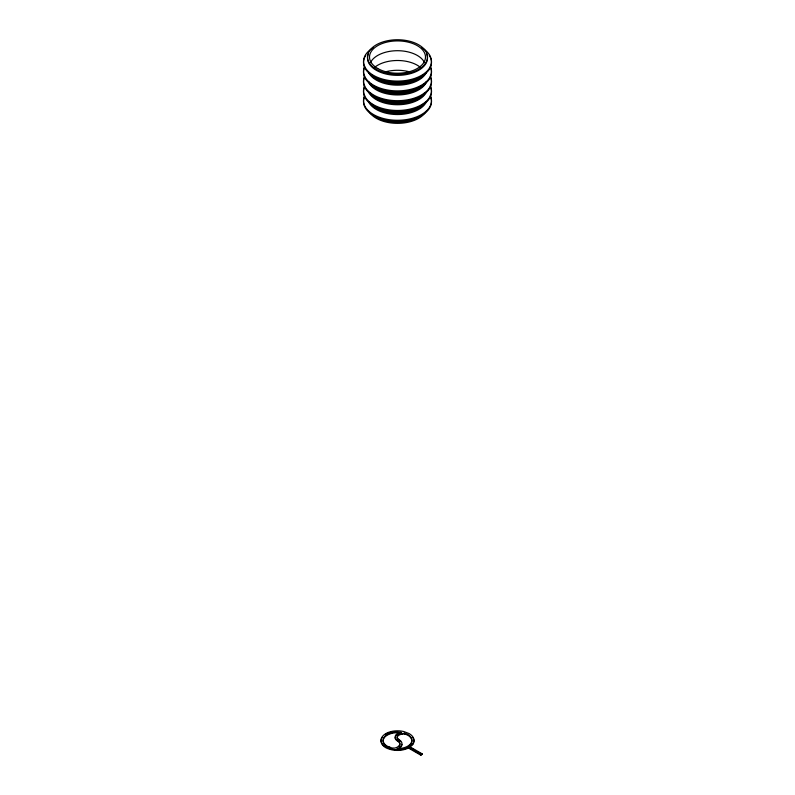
<?xml version="1.0" encoding="UTF-8"?>
<svg xmlns="http://www.w3.org/2000/svg" width="795" height="795" viewBox="0 0 795 795"><rect width="100%" height="100%" fill="white"/><g stroke="black" fill="none" stroke-linecap="round" stroke-linejoin="round"><path stroke-width="1.19" d="M420.923 754.544L422.145 753.839L420.923 755.25L408.411 748.025L408.411 747.32L420.923 754.544L420.923 755.25M397.103 748.592L398.951 747.876A10.295 5.943 0 0 0 401.187 741.407L397.619 738.317A6.181 3.568 0 0 1 400.958 733.656L404.605 733.238L407.696 734.431A14.419 8.328 0 0 1 410.816 743.504A14.419 8.328 0 0 1 397.5 748.642L397.103 749.297L398.951 748.592A10.295 5.943 0 0 0 401.972 744.388M409.147 747.747C401.912 751.345 393.088 751.345 385.853 747.747A16.476 9.51 0 0 1 382.276 737.382M410.816 744.209A14.419 8.328 0 0 0 407.696 735.136L404.605 733.944L400.958 734.361A6.181 3.568 0 0 0 397.619 739.022L400.521 741.536M400.352 733.03L397.5 732.702A14.419 8.328 0 0 0 384.184 744.209M388.089 747.211L389.649 747.807L389.649 747.101M409.644 746.614L422.145 753.839M414.851 750.331L409.644 747.32L412.724 744.657A16.476 9.51 0 0 0 412.724 737.382M417.971 752.14L422.145 754.544M405.351 733.527L405.351 734.232M404.605 733.238L404.605 733.944M401.704 733.576L401.704 734.282M399.179 739.668L399.179 740.374M397.5 740.314A8.238 4.76 0 0 1 394.827 748.075L391.985 748.006L387.304 746.197A14.419 8.328 0 0 1 384.184 737.134A14.419 8.328 0 0 1 397.5 731.996L401.306 732.433L400.173 732.563A8.238 4.76 0 0 0 397.5 740.314L397.5 741.019A8.238 4.76 0 0 1 399.289 746.207M385.853 734.292A16.476 9.51 0 0 1 391.2 732.235M410.22 744.935A14.419 8.328 0 0 1 407.696 746.903M399.746 749.248A14.419 8.328 0 0 1 397.5 749.347M387.304 746.903A14.419 8.328 0 0 1 384.78 744.935M397.5 741.019A8.238 4.76 0 0 1 395.085 737.661M395.711 735.842A8.238 4.76 0 0 1 397.5 734.292M430.334 85.78A33.986 19.627 0 0 1 397.5 110.475A33.986 19.627 0 0 1 364.666 85.78M426.468 91.912A29.991 17.311 0 0 1 397.5 104.741A29.991 17.311 0 0 1 368.532 91.912M425.494 92.647A29.991 17.311 0 0 1 397.5 103.757A29.991 17.311 0 0 1 369.506 92.647M425.494 102.446A29.991 17.311 0 0 1 397.5 113.556A29.991 17.311 0 0 1 369.506 102.446M423.467 103.916A29.991 17.311 0 0 1 371.533 103.916M430.741 87.748A33.986 19.627 0 0 1 397.5 111.459A33.986 19.627 0 0 1 364.259 87.748M385.664 71.798A27.994 16.158 0 0 1 409.336 71.798M430.334 75.982A33.986 19.627 0 0 1 397.5 100.687A33.986 19.627 0 0 1 364.666 75.982M426.468 82.114A29.991 17.311 0 0 1 397.5 94.943A29.991 17.311 0 0 1 368.532 82.114M426.021 81.994A29.991 17.311 0 0 1 397.5 93.969A29.991 17.311 0 0 1 368.979 81.994M424.898 92.508A29.991 17.311 0 0 1 397.5 102.784A29.991 17.311 0 0 1 370.102 92.508M430.741 77.95A33.986 19.627 0 0 1 397.5 101.661A33.986 19.627 0 0 1 364.259 77.95M374.852 67.158A27.994 16.158 0 0 1 420.148 67.158M430.334 66.184A33.986 19.627 0 0 1 397.5 90.888A33.986 19.627 0 0 1 364.666 66.184M426.468 72.315A29.991 17.311 0 0 1 397.5 85.154A29.991 17.311 0 0 1 368.532 72.315M425.494 73.061A29.991 17.311 0 0 1 397.5 84.171A29.991 17.311 0 0 1 369.506 73.061M423.467 84.33A29.991 17.311 0 0 1 371.533 84.33M430.741 68.161A33.986 19.627 0 0 1 397.5 91.872A33.986 19.627 0 0 1 364.259 68.161M370.46 62.676A27.994 16.158 0 0 1 397.5 50.701A27.994 16.158 0 0 1 424.54 62.676M421.529 47.601A33.986 19.627 0 0 1 421.529 75.346A33.986 19.627 0 0 1 373.471 75.346A33.986 19.627 0 0 1 373.471 47.601M426.468 53.563A29.991 17.311 0 0 1 397.5 75.356A29.991 17.311 0 0 1 368.532 53.563M423.467 74.531A29.991 17.311 0 0 1 371.533 74.531M430.741 58.363A33.986 19.627 0 0 1 397.5 82.074A33.986 19.627 0 0 1 364.259 58.363M364.666 57.369A33.986 19.627 0 0 1 365.77 55.421M429.23 55.421A33.986 19.627 0 0 1 430.334 57.369M430.334 95.569A33.986 19.627 0 0 1 397.5 120.274A33.986 19.627 0 0 1 364.666 95.569M426.468 101.7A29.991 17.311 0 0 1 397.5 114.54A29.991 17.311 0 0 1 368.532 101.7M426.021 111.38A29.991 17.311 0 0 1 397.5 123.354A29.991 17.311 0 0 1 368.979 111.38M422.652 114.48A29.991 17.311 0 0 1 372.348 114.48M430.741 97.546A33.986 19.627 0 0 1 397.5 121.247A33.986 19.627 0 0 1 364.259 97.546M412.724 743.951C405.907 751.056 394.29 751.106 385.853 747.042A16.476 9.51 0 0 1 383.806 735.027A16.476 9.51 0 0 1 403.8 731.529L409.147 733.586A16.476 9.51 0 0 1 412.724 743.951M376.293 69.304A29.991 17.311 0 0 0 426.468 61.543A29.991 17.311 0 0 0 389.739 40.336A29.991 17.311 0 0 0 376.293 69.304M377.704 68.489A27.994 16.158 0 0 0 424.54 61.245A27.994 16.158 0 0 0 390.256 41.459A27.994 16.158 0 0 0 377.704 68.489"/></g></svg>
